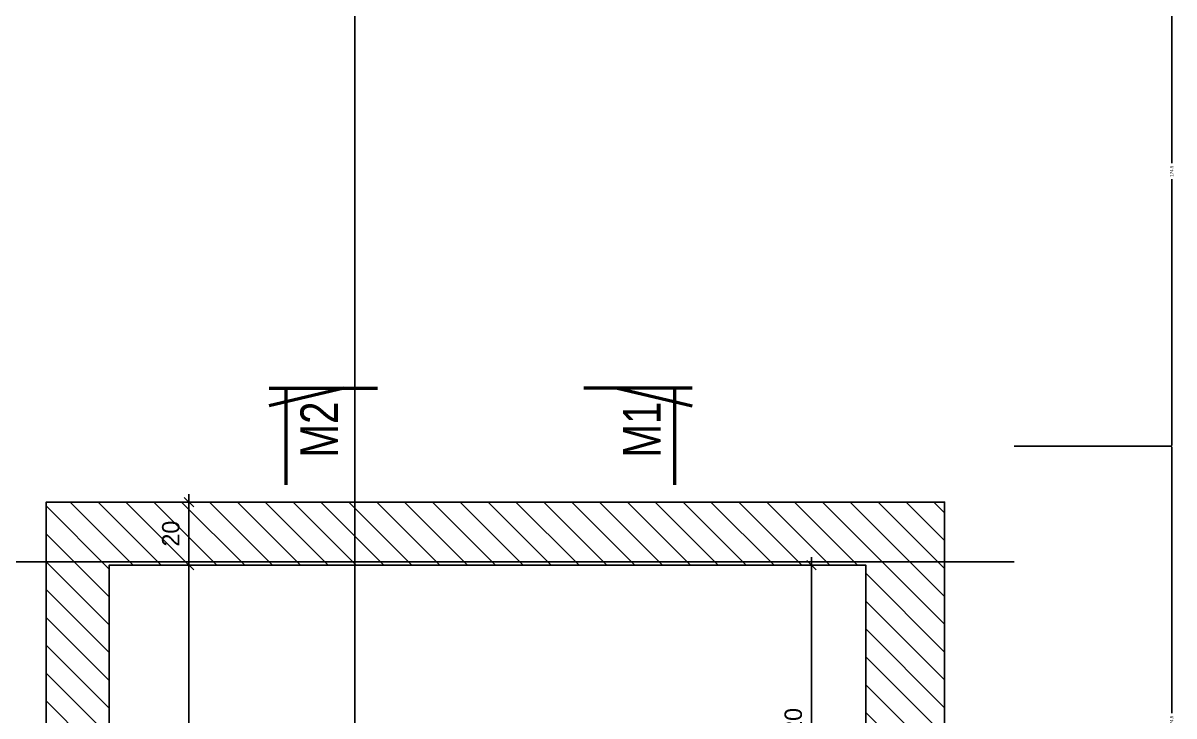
# Model space of a CAD drawing. Header units: inches. Extents: x -5298 to 11252, y 8210 to 22495.
# Drawn here: x 10156.2 to 10521.4, y 12115.7 to 12335.5 of the extents above; entities that cross this region are included whole.
import ezdxf

# ---------------------------------------------------------------- set-up
doc = ezdxf.new("R2010")
doc.units = ezdxf.units.IN
doc.header["$LTSCALE"] = 11
doc.header["$MEASUREMENT"] = 0
doc.linetypes.add('DASHED2', pattern=[0.375, 0.25, -0.125])
doc.layers.get('Defpoints').update_dxf_attribs({"color": 40})
for name, color, linetype in [('BEAM', 3, 'Continuous'), ('dim', 3, 'Continuous'), ('dim-50-v', 2, 'Continuous'), ('ENG_beton ole', 3, 'DASHED2'), ('HATCH', 8, 'Continuous')]:
    doc.layers.add(name, color=color, linetype=linetype)
doc.layers.add('W', color=1, linetype='Continuous', lineweight=50)
doc.styles.add('AD', font='oron')
doc.styles.add('HEBTXT', font='hebtxt-weld.shx')
doc.styles.get("Standard").update_dxf_attribs({"font": 'arial.ttf'})
doc.dimstyles.new('25', dxfattribs={"dimtxt": 5.5, "dimasz": 3, "dimexe": 3, "dimexo": 6, "dimgap": 3, "dimtad": 1, "dimdec": 0, "dimrnd": 0.5, "dimtxsty": 'HEBTXT', "dimblk1": 'OBLIQUE', "dimblk2": 'OBLIQUE', "dimsah": 1, "dimcen": 1, "dimdle": 2.5, "dimclre": 9, "dimclrt": 3, "dimazin": 3, "dimtfac": 1, "dimtdec": 0, "dimtix": 1, "dimtmove": 2, "dimatfit": 3, "dimldrblk": 'OBLIQUE'})
doc.dimstyles.get("Standard").update_dxf_attribs({"dimtxt": 2.5, "dimasz": 2.5, "dimexe": 1.25, "dimexo": 0.625, "dimtad": 1, "dimtxsty": 'Standard', "dimcen": 2.5, "dimazin": 3, "dimtfac": 1, "dimtmove": 0, "dimatfit": 3})

# ---------------------------------------------------------------- blocks, each defined once
blk = doc.blocks.new('_OBLIQUE')
at = {"color": 0, "linetype": 'ByBlock'}
blk.add_line((-0.5, -0.5), (0.5, 0.5), dxfattribs=at)
blk = doc.blocks.new('*D682')
at = {"layer": 'Defpoints', "color": 0, "linetype": 'Continuous', "transparency": 16777216}
for p in [(10406.38, 12163.52), (10414.23, 12163.52, 0), (10412.38, 12043.52)]:
    blk.add_point(p, dxfattribs=at)
at = {"layer": 'dim-50-v', "color": 9, "linetype": 'Continuous', "lineweight": -2, "transparency": 16777216}
for p, q in [((10408.23, 12163.52), (10403.38, 12163.52)), ((10406.38, 12043.52), (10403.38, 12043.52))]:
    blk.add_line(p, q, dxfattribs=at)
at = {"layer": 'dim-50-v', "color": 0, "linetype": 'Continuous', "lineweight": -2, "transparency": 16777216}
blk.add_line((10406.38, 12041.02), (10406.38, 12166.02), dxfattribs=at)
at = {"layer": 'dim-50-v', "color": 0, "linetype": 'Continuous', "lineweight": -2, "transparency": 16777216, "xscale": 3, "yscale": 3, "zscale": 3}
for p, rotation in [((10406.38, 12163.52), 90), ((10406.38, 12043.52), 270)]:
    blk.add_blockref('_OBLIQUE', p, dxfattribs=dict(at, rotation=rotation))
at = {"layer": 'dim-50-v', "color": 3, "linetype": 'Continuous', "transparency": 16777216, "insert": (10400.63, 12112.06), "char_height": 5.5, "attachment_point": 5, "rotation": 90, "style": 'HEBTXT'}
blk.add_mtext('\\A1;120', dxfattribs=at)
blk = doc.blocks.new('*D685')
at = {"layer": 'Defpoints', "color": 0, "linetype": 'Continuous', "transparency": 16777216}
for p in [(10208.88, 12163.52), (10235.7, 12163.52, 0), (10237.16, 12043.52, 0)]:
    blk.add_point(p, dxfattribs=at)
at = {"layer": 'dim-50-v', "color": 9, "linetype": 'Continuous', "lineweight": -2, "transparency": 16777216}
for p, q in [((10229.7, 12163.52), (10205.88, 12163.52)), ((10231.16, 12043.52), (10205.88, 12043.52))]:
    blk.add_line(p, q, dxfattribs=at)
at = {"layer": 'dim-50-v', "color": 0, "linetype": 'Continuous', "lineweight": -2, "transparency": 16777216}
blk.add_line((10208.88, 12041.02), (10208.88, 12166.02), dxfattribs=at)
at = {"layer": 'dim-50-v', "color": 0, "linetype": 'Continuous', "lineweight": -2, "transparency": 16777216, "xscale": 3, "yscale": 3, "zscale": 3}
for p, rotation in [((10208.88, 12163.52), 90), ((10208.88, 12043.52), 270)]:
    blk.add_blockref('_OBLIQUE', p, dxfattribs=dict(at, rotation=rotation))
at = {"layer": 'dim-50-v', "color": 3, "linetype": 'Continuous', "transparency": 16777216, "insert": (10203.13, 12103.52), "char_height": 5.5, "attachment_point": 5, "rotation": 90, "style": 'HEBTXT'}
blk.add_mtext('\\A1;120', dxfattribs=at)
blk = doc.blocks.new('*D693')
at = {"layer": 'Defpoints', "color": 0, "linetype": 'Continuous', "transparency": 16777216}
for p in [(10208.88, 12183.52), (10213.25, 12183.52, 0), (10235.7, 12163.52, 0)]:
    blk.add_point(p, dxfattribs=at)
at = {"layer": 'dim-50-v', "color": 0, "linetype": 'Continuous', "lineweight": -2, "transparency": 16777216}
blk.add_line((10208.88, 12161.02), (10208.88, 12186.02), dxfattribs=at)
at = {"layer": 'dim-50-v', "color": 9, "linetype": 'Continuous', "lineweight": -2, "transparency": 16777216}
for p, q in [((10207.25, 12183.52), (10205.88, 12183.52)), ((10229.7, 12163.52), (10205.88, 12163.52))]:
    blk.add_line(p, q, dxfattribs=at)
at = {"layer": 'dim-50-v', "color": 0, "linetype": 'Continuous', "lineweight": -2, "transparency": 16777216, "xscale": 3, "yscale": 3, "zscale": 3}
for p, rotation in [((10208.88, 12183.52), 90), ((10208.88, 12163.52), 270)]:
    blk.add_blockref('_OBLIQUE', p, dxfattribs=dict(at, rotation=rotation))
at = {"layer": 'dim-50-v', "color": 3, "linetype": 'Continuous', "transparency": 16777216, "insert": (10203.13, 12173.52), "char_height": 5.5, "attachment_point": 5, "rotation": 90, "style": 'HEBTXT'}
blk.add_mtext('\\A1;20', dxfattribs=at)
blk = doc.blocks.new('_CLOSEDFILLED')
at = {"color": 0, "linetype": 'BYBLOCK'}
blk.add_solid([(-1, 0.2), (0, 0), (-1, -0.2)], dxfattribs=at)
blk = doc.blocks.new('*D112')
at = {"color": 2}
for p, q in [((10470.73, 12201.26), (10520.73, 12201.26)), ((10520.73, 12116.51), (10520.73, 12201.01)), ((10520.73, 12027.01), (10520.73, 12111.51)), ((10470.73, 12026.76), (10520.73, 12026.76))]:
    blk.add_line(p, q, dxfattribs=at)
at = {"layer": 'Defpoints'}
for p in [(10470.73, 12201.26), (10470.73, 12026.76), (10520.73, 12026.76)]:
    blk.add_point(p, dxfattribs=at)
at = {"layer": 'dim', "color": 2, "xscale": 0.25, "yscale": 0.25}
for p, rotation in [((10520.73, 12201.26), 90), ((10520.73, 12026.76), 270)]:
    blk.add_blockref('_CLOSEDFILLED', p, dxfattribs=dict(at, rotation=rotation))
at = {"layer": 'dim', "color": 0, "insert": (10520.73, 12114.01), "char_height": 1, "attachment_point": 5, "rotation": 90}
blk.add_mtext('174,5', dxfattribs=at)
blk = doc.blocks.new('*D113')
at = {"color": 2}
for p, q in [((10470.73, 12375.76), (10520.73, 12375.76)), ((10520.73, 12291.01), (10520.73, 12375.51)), ((10520.73, 12201.51), (10520.73, 12286.01)), ((10470.73, 12201.26), (10520.73, 12201.26))]:
    blk.add_line(p, q, dxfattribs=at)
at = {"layer": 'Defpoints'}
for p in [(10470.73, 12375.76), (10470.73, 12201.26), (10520.73, 12201.26)]:
    blk.add_point(p, dxfattribs=at)
at = {"layer": 'dim', "color": 2, "xscale": 0.25, "yscale": 0.25}
for p, rotation in [((10520.73, 12375.76), 90), ((10520.73, 12201.26), 270)]:
    blk.add_blockref('_CLOSEDFILLED', p, dxfattribs=dict(at, rotation=rotation))
at = {"layer": 'dim', "color": 0, "insert": (10520.73, 12288.51), "char_height": 1, "attachment_point": 5, "rotation": 90}
blk.add_mtext('174,5', dxfattribs=at)

msp = doc.modelspace()

# ---------------------------------------------------------------- hatches: boundary and pattern name
at = {"layer": 'HATCH', "linetype": 'Continuous', "transparency": 33554687}
h = msp.add_hatch(dxfattribs=at)
h.set_pattern_fill('ANSI31', color=256, scale=50, angle=270)
h.set_pattern_definition([(315, (1263.04, 727.001), (4.4194174, 4.4194174), [])])
h.paths.add_polyline_path([(10423.586, 11673.519), (10183.586, 11673.519), (10183.586, 11683.519), (10163.586, 11683.519), (10163.586, 11653.519), (10448.586, 11653.519), (10448.586, 12183.519), (10163.586, 12183.519), (10163.586, 11788.819), (10183.581, 11788.819), (10183.586, 12163.519), (10423.586, 12163.519)])
h.paths.add_polyline_path([(10362.54, 11664.325), (10362.54, 11675.979), (10354.29, 11675.979), (10354.29, 11664.325)], flags=24)

# ---------------------------------------------------------------- linework, layer by layer
at = {"layer": 'BEAM', "color": 5}
for p, q in [((10261.551, 11503.269), (10261.551, 17785.198)), ((6496.312, 12164.525), (10470.731, 12164.525))]:
    msp.add_line(p, q, dxfattribs=at)
at = {"layer": 'ENG_beton ole', "linetype": 'Continuous', "ltscale": 2, "elevation": 0}
msp.add_lwpolyline([(10183.581, 11788.819), (10163.586, 11788.819), (10163.586, 12183.519), (10448.586, 12183.519), (10448.586, 11653.519), (10163.586, 11653.519), (10163.586, 11683.519), (10183.586, 11683.519), (10183.586, 11673.519), (10423.586, 11673.519), (10423.586, 12163.519), (10183.586, 12163.519)], close=True, dxfattribs=at)
at = {"layer": 'W'}
for p, q in [((10257.972, 12219.644, 0), (10234.301, 12214.051, 0)), ((10234.301, 12219.644, 0), (10257.972, 12219.644, 0)), ((10344.815, 12219.644, 0), (10368.486, 12214.051, 0)), ((10368.486, 12219.644, 0), (10344.815, 12219.644, 0))]:
    msp.add_line(p, q, dxfattribs=at)
at = {"layer": 'W', "elevation": 0}
for points in [[(10239.712, 12188.975), (10239.712, 12219.644), (10268.678, 12219.644)], [(10363.075, 12188.975), (10363.075, 12219.644), (10334.109, 12219.644)]]:
    msp.add_lwpolyline(points, dxfattribs=at)

# ---------------------------------------------------------------- texts
at = {"layer": 'W', "style": 'AD', "width": 0.8}
for s, p in [('M2', (10256.189, 12197.667, 0)), ('M1', (10358.55, 12197.667, 0))]:
    msp.add_text(s, height=11.9529, rotation=90, dxfattribs=at).set_placement(p)

# ---------------------------------------------------------------- dimensions: what is measured, and where the dimension line sits
at = {"layer": 'dim', "color": 2}
for base, p1, p2, picture, middle in [((10520.731, 12201.261), (10470.731, 12201.261), (10470.731, 12375.759), '*D113', (10520.731, 12288.51)), ((10520.731, 12026.763), (10470.731, 12026.763), (10470.731, 12201.261), '*D112', (10520.731, 12114.012))]:
    dim = msp.add_linear_dim(base=base, p1=p1, p2=p2, angle=90, dimstyle='Standard', dxfattribs=at)
    dim.commit()
    dim.dimension.update_dxf_attribs({"geometry": picture, "text_midpoint": middle})
at = {"layer": 'dim-50-v', "linetype": 'Continuous'}
for base, p1, p2, picture, middle in [((10208.875, 12183.519, 0), (10235.705, 12163.521, 0), (10213.25, 12183.519, 0), '*D693', (10203.125, 12173.52, 0)), ((10208.875, 12163.521, 0), (10237.155, 12043.519, 0), (10235.705, 12163.521, 0), '*D685', (10203.125, 12103.52, 0))]:
    dim = msp.add_linear_dim(base=base, p1=p1, p2=p2, angle=90, dimstyle='25', dxfattribs=at)
    dim.commit()
    dim.dimension.update_dxf_attribs({"geometry": picture, "text_midpoint": middle})
dim = msp.add_linear_dim(base=(10406.375, 12163.521, 0), p1=(10412.375, 12043.519, 0), p2=(10414.227, 12163.521, 0), angle=90, dimstyle='25', dxfattribs=at)
dim.commit()
dim.dimension.update_dxf_attribs({"geometry": '*D682', "text_midpoint": (10400.625, 12112.064, 0), "dimtype": 160})

doc.saveas('drawing.dxf')
